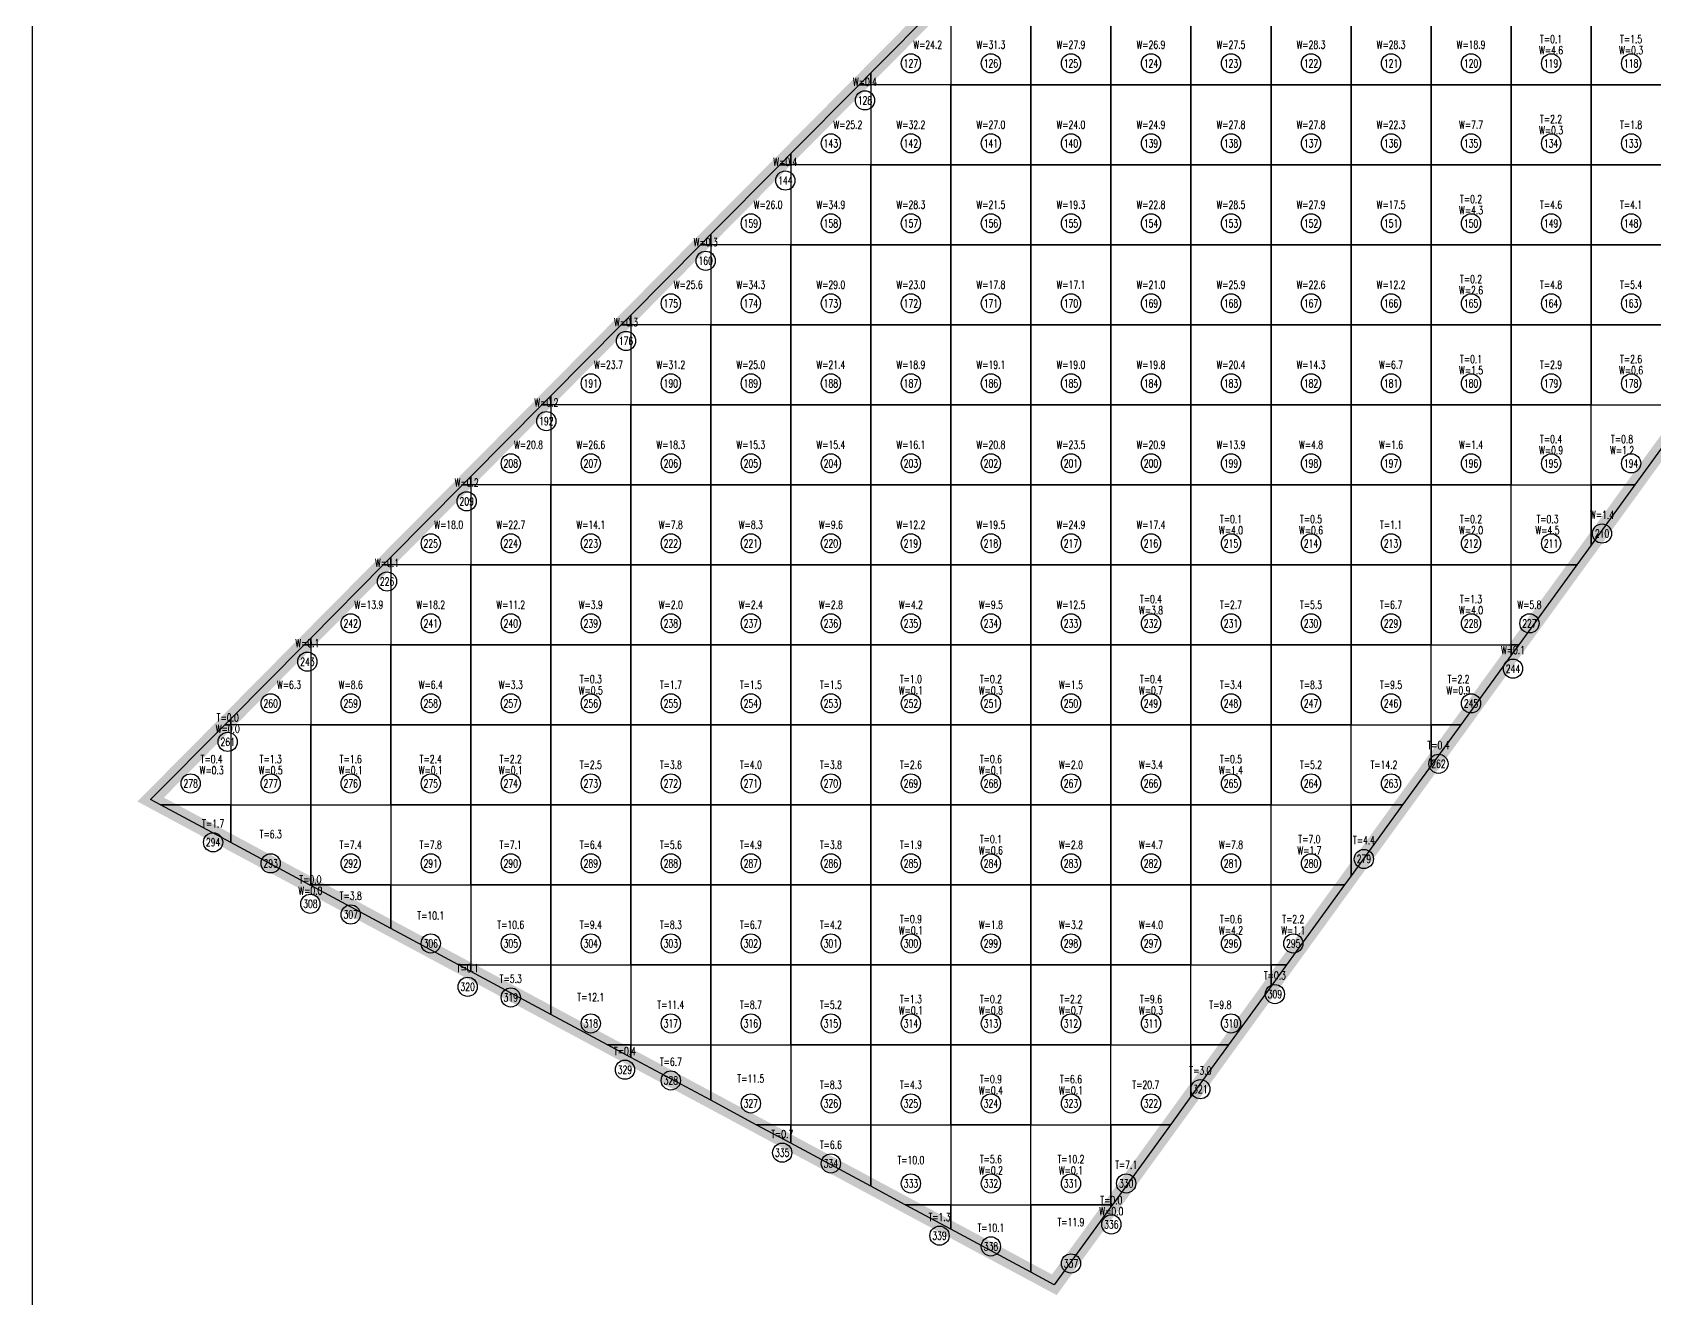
# Model space of a CAD drawing. Extents: x 4283 to 40403, y 1134 to 1764.
# Drawn here: x 27182 to 27266.4, y 1572.5 to 1638.5 of the extents above; entities that cross this region are included whole.
import ezdxf
from ezdxf.enums import TextEntityAlignment as Align

# ---------------------------------------------------------------- set-up
doc = ezdxf.new("R2010")
doc.units = 0
for name, color, linetype in [('tdz_1-2方格网', 2, 'Continuous'), ('tdz_1-2方格网计算', 7, 'Continuous'), ('tdz_土方计算图', 7, 'Continuous'), ('tdz_格田', 6, 'Continuous')]:
    doc.layers.add(name, color=color, linetype=linetype)
doc.styles.add('GLandNum', font='txt_____.ttf', dxfattribs={"width": 0.7, "height": 0.5})

msp = doc.modelspace()

# ---------------------------------------------------------------- linework, layer by layer
at = {"layer": 'tdz_1-2方格网', "linetype": 'Continuous'}
for points in [[(27229.158, 1639.922, 2853.491), (27229.812, 1639.922, 2853.467), (27229.812, 1635.755, 2853.404), (27225.645, 1635.755, 2853.876), (27225.645, 1636.377, 2853.843)], [(27229.812, 1639.922, 2853.467), (27229.812, 1635.755, 2853.404), (27233.979, 1635.755, 2853.015), (27233.979, 1639.922, 2853.041)], [(27233.979, 1639.922, 2853.041), (27233.979, 1635.755, 2853.015), (27238.145, 1635.755, 2852.636), (27238.145, 1639.922, 2852.644)], [(27238.145, 1639.922, 2852.644), (27238.145, 1635.755, 2852.636), (27242.312, 1635.755, 2852.435), (27242.312, 1639.922, 2852.358)], [(27242.312, 1639.922, 2852.358), (27242.312, 1635.755, 2852.435), (27246.479, 1635.755, 2852.082), (27246.479, 1639.922, 2852.142)], [(27246.479, 1639.922, 2852.142), (27246.479, 1635.755, 2852.082), (27250.645, 1635.755, 2851.836), (27250.645, 1639.922, 2851.922)], [(27250.645, 1639.922, 2851.922), (27250.645, 1635.755, 2851.836), (27254.812, 1635.755, 2851.408), (27254.812, 1639.922, 2851.675)], [(27254.812, 1639.922, 2851.675), (27254.812, 1635.755, 2851.408), (27258.979, 1635.755, 2850.544), (27258.979, 1639.922, 2850.83)], [(27258.979, 1639.922, 2850.83), (27258.979, 1635.755, 2850.544), (27263.145, 1635.755, 2849.963), (27263.145, 1639.922, 2850.177)], [(27263.145, 1639.922, 2850.177), (27263.145, 1635.755, 2849.963), (27267.312, 1635.755, 2849.854), (27267.312, 1639.922, 2849.647)], [(27225.645, 1636.377, 2853.843), (27225.645, 1635.755, 2853.876), (27225.029, 1635.755, 2853.905)], [(27225.029, 1635.755, 2853.905), (27225.645, 1635.755, 2853.876), (27225.645, 1631.588, 2853.89), (27221.479, 1631.588, 2854.292), (27221.479, 1632.171, 2854.262)], [(27225.645, 1635.755, 2853.876), (27225.645, 1631.588, 2853.89), (27229.812, 1631.588, 2853.343), (27229.812, 1635.755, 2853.404)], [(27229.812, 1635.755, 2853.404), (27229.812, 1631.588, 2853.343), (27233.979, 1631.588, 2852.923), (27233.979, 1635.755, 2853.015)], [(27233.979, 1635.755, 2853.015), (27233.979, 1631.588, 2852.923), (27238.145, 1631.588, 2852.576), (27238.145, 1635.755, 2852.636)], [(27238.145, 1635.755, 2852.636), (27238.145, 1631.588, 2852.576), (27242.312, 1631.588, 2852.488), (27242.312, 1635.755, 2852.435)], [(27242.312, 1635.755, 2852.435), (27242.312, 1631.588, 2852.488), (27246.479, 1631.588, 2852.376), (27246.479, 1635.755, 2852.082)], [(27246.479, 1635.755, 2852.082), (27246.479, 1631.588, 2852.376), (27250.645, 1631.588, 2851.957), (27250.645, 1635.755, 2851.836)], [(27250.645, 1635.755, 2851.836), (27250.645, 1631.588, 2851.957), (27254.812, 1631.588, 2851.175), (27254.812, 1635.755, 2851.408)], [(27254.812, 1635.755, 2851.408), (27254.812, 1631.588, 2851.175), (27258.979, 1631.588, 2850.363), (27258.979, 1635.755, 2850.544)], [(27258.979, 1635.755, 2850.544), (27258.979, 1631.588, 2850.363), (27263.145, 1631.588, 2849.99), (27263.145, 1635.755, 2849.963)], [(27263.145, 1635.755, 2849.963), (27263.145, 1631.588, 2849.99), (27267.312, 1631.588, 2849.888), (27267.312, 1635.755, 2849.854)], [(27221.479, 1632.171, 2854.262), (27221.479, 1631.588, 2854.292), (27220.901, 1631.588, 2854.319)], [(27220.901, 1631.588, 2854.319), (27221.479, 1631.588, 2854.292), (27221.479, 1627.422, 2854.333), (27217.312, 1627.422, 2854.708), (27217.312, 1627.966, 2854.679)], [(27221.479, 1631.588, 2854.292), (27221.479, 1627.422, 2854.333), (27225.645, 1627.422, 2853.819), (27225.645, 1631.588, 2853.89)], [(27225.645, 1631.588, 2853.89), (27225.645, 1627.422, 2853.819), (27229.812, 1627.422, 2853.267), (27229.812, 1631.588, 2853.343)], [(27229.812, 1631.588, 2853.343), (27229.812, 1627.422, 2853.267), (27233.979, 1627.422, 2852.751), (27233.979, 1631.588, 2852.923)], [(27233.979, 1631.588, 2852.923), (27233.979, 1627.422, 2852.751), (27238.145, 1627.422, 2852.602), (27238.145, 1631.588, 2852.576)], [(27238.145, 1631.588, 2852.576), (27238.145, 1627.422, 2852.602), (27242.312, 1627.422, 2852.519), (27242.312, 1631.588, 2852.488)], [(27242.312, 1631.588, 2852.488), (27242.312, 1627.422, 2852.519), (27246.479, 1627.422, 2852.414), (27246.479, 1631.588, 2852.376)], [(27246.479, 1631.588, 2852.376), (27246.479, 1627.422, 2852.414), (27250.645, 1627.422, 2851.841), (27250.645, 1631.588, 2851.957)], [(27250.645, 1631.588, 2851.957), (27250.645, 1627.422, 2851.841), (27254.812, 1627.422, 2851.094), (27254.812, 1631.588, 2851.175)], [(27254.812, 1631.588, 2851.175), (27254.812, 1627.422, 2851.094), (27258.979, 1627.422, 2850.501), (27258.979, 1631.588, 2850.363)], [(27258.979, 1631.588, 2850.363), (27258.979, 1627.422, 2850.501), (27263.145, 1627.422, 2849.996), (27263.145, 1631.588, 2849.99)], [(27263.145, 1631.588, 2849.99), (27263.145, 1627.422, 2849.996), (27267.312, 1627.422, 2849.905), (27267.312, 1631.588, 2849.888)], [(27217.312, 1627.966, 2854.679), (27217.312, 1627.422, 2854.708), (27216.773, 1627.422, 2854.733)], [(27216.773, 1627.422, 2854.733), (27217.312, 1627.422, 2854.708), (27217.312, 1623.255, 2854.619), (27213.145, 1623.255, 2855.073), (27213.145, 1623.76, 2855.059)], [(27217.312, 1627.422, 2854.708), (27217.312, 1623.255, 2854.619), (27221.479, 1623.255, 2854.064), (27221.479, 1627.422, 2854.333)], [(27221.479, 1627.422, 2854.333), (27221.479, 1623.255, 2854.064), (27225.645, 1623.255, 2853.67), (27225.645, 1627.422, 2853.819)], [(27225.645, 1627.422, 2853.819), (27225.645, 1623.255, 2853.67), (27229.812, 1623.255, 2853.183), (27229.812, 1627.422, 2853.267)], [(27229.812, 1627.422, 2853.267), (27229.812, 1623.255, 2853.183), (27233.979, 1623.255, 2852.921), (27233.979, 1627.422, 2852.751)], [(27233.979, 1627.422, 2852.751), (27233.979, 1623.255, 2852.921), (27238.145, 1623.255, 2852.608), (27238.145, 1627.422, 2852.602)], [(27238.145, 1627.422, 2852.602), (27238.145, 1623.255, 2852.608), (27242.312, 1623.255, 2852.544), (27242.312, 1627.422, 2852.519)], [(27242.312, 1627.422, 2852.519), (27242.312, 1623.255, 2852.544), (27246.479, 1623.255, 2852.305), (27246.479, 1627.422, 2852.414)], [(27246.479, 1627.422, 2852.414), (27246.479, 1623.255, 2852.305), (27250.645, 1623.255, 2851.647), (27250.645, 1627.422, 2851.841)], [(27250.645, 1627.422, 2851.841), (27250.645, 1623.255, 2851.647), (27254.812, 1623.255, 2851.106), (27254.812, 1627.422, 2851.094)], [(27254.812, 1627.422, 2851.094), (27254.812, 1623.255, 2851.106), (27258.979, 1623.255, 2850.547), (27258.979, 1627.422, 2850.501)], [(27258.979, 1627.422, 2850.501), (27258.979, 1623.255, 2850.547), (27263.145, 1623.255, 2850.103), (27263.145, 1627.422, 2849.996)], [(27263.145, 1627.422, 2849.996), (27263.145, 1623.255, 2850.103), (27267.312, 1623.255, 2849.93), (27267.312, 1627.422, 2849.905)], [(27213.145, 1623.76, 2855.059), (27213.145, 1623.255, 2855.073), (27212.645, 1623.255, 2855.087)], [(27212.645, 1623.255, 2855.087), (27213.145, 1623.255, 2855.073), (27213.145, 1619.088, 2854.865), (27208.979, 1619.088, 2855.305), (27208.979, 1619.555, 2855.292)], [(27213.145, 1623.255, 2855.073), (27213.145, 1619.088, 2854.865), (27217.312, 1619.088, 2854.218), (27217.312, 1623.255, 2854.619)], [(27217.312, 1623.255, 2854.619), (27217.312, 1619.088, 2854.218), (27221.479, 1619.088, 2853.92), (27221.479, 1623.255, 2854.064)], [(27221.479, 1623.255, 2854.064), (27221.479, 1619.088, 2853.92), (27225.645, 1619.088, 2853.541), (27225.645, 1623.255, 2853.67)], [(27225.645, 1623.255, 2853.67), (27225.645, 1619.088, 2853.541), (27229.812, 1619.088, 2853.333), (27229.812, 1623.255, 2853.183)], [(27229.812, 1623.255, 2853.183), (27229.812, 1619.088, 2853.333), (27233.979, 1619.088, 2853.179), (27233.979, 1623.255, 2852.921)], [(27233.979, 1623.255, 2852.921), (27233.979, 1619.088, 2853.179), (27238.145, 1619.088, 2852.764), (27238.145, 1623.255, 2852.608)], [(27238.145, 1623.255, 2852.608), (27238.145, 1619.088, 2852.764), (27242.312, 1619.088, 2852.523), (27242.312, 1623.255, 2852.544)], [(27242.312, 1623.255, 2852.544), (27242.312, 1619.088, 2852.523), (27246.479, 1619.088, 2852.012), (27246.479, 1623.255, 2852.305)], [(27246.479, 1623.255, 2852.305), (27246.479, 1619.088, 2852.012), (27250.645, 1619.088, 2851.466), (27250.645, 1623.255, 2851.647)], [(27250.645, 1623.255, 2851.647), (27250.645, 1619.088, 2851.466), (27254.812, 1619.088, 2851.066), (27254.812, 1623.255, 2851.106)], [(27254.812, 1623.255, 2851.106), (27254.812, 1619.088, 2851.066), (27258.979, 1619.088, 2850.744), (27258.979, 1623.255, 2850.547)], [(27258.979, 1623.255, 2850.547), (27258.979, 1619.088, 2850.744), (27263.145, 1619.088, 2850.263), (27263.145, 1623.255, 2850.103)], [(27263.145, 1623.255, 2850.103), (27263.145, 1619.088, 2850.263), (27267.312, 1619.088, 2850.427), (27267.312, 1623.255, 2849.93)], [(27208.979, 1619.555, 2855.292), (27208.979, 1619.088, 2855.305), (27208.517, 1619.088, 2855.318)], [(27208.517, 1619.088, 2855.318), (27208.979, 1619.088, 2855.305), (27208.979, 1614.922, 2855.082), (27204.812, 1614.922, 2855.537), (27204.812, 1615.349, 2855.525)], [(27208.979, 1619.088, 2855.305), (27208.979, 1614.922, 2855.082), (27213.145, 1614.922, 2854.386), (27213.145, 1619.088, 2854.865)], [(27213.145, 1619.088, 2854.865), (27213.145, 1614.922, 2854.386), (27217.312, 1614.922, 2853.925), (27217.312, 1619.088, 2854.218)], [(27217.312, 1619.088, 2854.218), (27217.312, 1614.922, 2853.925), (27221.479, 1614.922, 2853.797), (27221.479, 1619.088, 2853.92)], [(27221.479, 1619.088, 2853.92), (27221.479, 1614.922, 2853.797), (27225.645, 1614.922, 2853.476), (27225.645, 1619.088, 2853.541)], [(27225.645, 1619.088, 2853.541), (27225.645, 1614.922, 2853.476), (27229.812, 1614.922, 2853.333), (27229.812, 1619.088, 2853.333)], [(27229.812, 1619.088, 2853.333), (27229.812, 1614.922, 2853.333), (27233.979, 1614.922, 2853.333), (27233.979, 1619.088, 2853.179)], [(27233.979, 1619.088, 2853.179), (27233.979, 1614.922, 2853.333), (27238.145, 1614.922, 2853.128), (27238.145, 1619.088, 2852.764)], [(27238.145, 1619.088, 2852.764), (27238.145, 1614.922, 2853.128), (27242.312, 1614.922, 2852.501), (27242.312, 1619.088, 2852.523)], [(27242.312, 1619.088, 2852.523), (27242.312, 1614.922, 2852.501), (27246.479, 1614.922, 2851.814), (27246.479, 1619.088, 2852.012)], [(27246.479, 1619.088, 2852.012), (27246.479, 1614.922, 2851.814), (27250.645, 1614.922, 2851.363), (27250.645, 1619.088, 2851.466)], [(27250.645, 1619.088, 2851.466), (27250.645, 1614.922, 2851.363), (27254.812, 1614.922, 2851.096), (27254.812, 1619.088, 2851.066)], [(27254.812, 1619.088, 2851.066), (27254.812, 1614.922, 2851.096), (27258.979, 1614.922, 2850.872), (27258.979, 1619.088, 2850.744)], [(27258.979, 1619.088, 2850.744), (27258.979, 1614.922, 2850.872), (27263.145, 1614.922, 2850.617), (27263.145, 1619.088, 2850.263)], [(27265.424, 1614.922, 2850.586), (27263.145, 1614.922, 2850.617), (27263.145, 1619.088, 2850.263), (27267.312, 1619.088, 2850.427), (27267.312, 1617.524, 2850.315)], [(27204.388, 1614.922, 2855.549), (27204.812, 1614.922, 2855.537), (27204.812, 1610.755, 2855.281), (27200.645, 1610.755, 2855.768), (27200.645, 1611.144, 2855.758)], [(27204.812, 1615.349, 2855.525), (27204.812, 1614.922, 2855.537), (27204.388, 1614.922, 2855.549)], [(27204.812, 1614.922, 2855.537), (27204.812, 1610.755, 2855.281), (27208.979, 1610.755, 2854.684), (27208.979, 1614.922, 2855.082)], [(27208.979, 1614.922, 2855.082), (27208.979, 1610.755, 2854.684), (27213.145, 1610.755, 2854.15), (27213.145, 1614.922, 2854.386)], [(27213.145, 1614.922, 2854.386), (27213.145, 1610.755, 2854.15), (27217.312, 1610.755, 2853.862), (27217.312, 1614.922, 2853.925)], [(27217.312, 1614.922, 2853.925), (27217.312, 1610.755, 2853.862), (27221.479, 1610.755, 2853.662), (27221.479, 1614.922, 2853.797)], [(27221.479, 1614.922, 2853.797), (27221.479, 1610.755, 2853.662), (27225.645, 1610.755, 2853.357), (27225.645, 1614.922, 2853.476)], [(27225.645, 1614.922, 2853.476), (27225.645, 1610.755, 2853.357), (27229.812, 1610.755, 2853.333), (27229.812, 1614.922, 2853.333)], [(27229.812, 1614.922, 2853.333), (27229.812, 1610.755, 2853.333), (27233.979, 1610.755, 2853.333), (27233.979, 1614.922, 2853.333)], [(27233.979, 1614.922, 2853.333), (27233.979, 1610.755, 2853.333), (27238.145, 1610.755, 2853.122), (27238.145, 1614.922, 2853.128)], [(27238.145, 1614.922, 2853.128), (27238.145, 1610.755, 2853.122), (27242.312, 1610.755, 2852.023), (27242.312, 1614.922, 2852.501)], [(27242.312, 1614.922, 2852.501), (27242.312, 1610.755, 2852.023), (27246.479, 1610.755, 2851.679), (27246.479, 1614.922, 2851.814)], [(27246.479, 1614.922, 2851.814), (27246.479, 1610.755, 2851.679), (27250.645, 1610.755, 2851.37), (27250.645, 1614.922, 2851.363)], [(27250.645, 1614.922, 2851.363), (27250.645, 1610.755, 2851.37), (27254.812, 1610.755, 2851.043), (27254.812, 1614.922, 2851.096)], [(27254.812, 1614.922, 2851.096), (27254.812, 1610.755, 2851.043), (27258.979, 1610.755, 2851.166), (27258.979, 1614.922, 2850.872)], [(27262.401, 1610.755, 2851.018), (27258.979, 1610.755, 2851.166), (27258.979, 1614.922, 2850.872), (27263.145, 1614.922, 2850.617), (27263.145, 1611.781, 2850.912)], [(27263.145, 1614.922, 2850.617), (27265.424, 1614.922, 2850.586), (27263.145, 1611.781, 2850.912)], [(27200.26, 1610.755, 2855.78), (27200.645, 1610.755, 2855.768), (27200.645, 1606.588, 2855.468), (27196.479, 1606.588, 2855.787), (27196.479, 1606.938, 2855.789)], [(27200.645, 1611.144, 2855.758), (27200.645, 1610.755, 2855.768), (27200.26, 1610.755, 2855.78)], [(27200.645, 1610.755, 2855.768), (27200.645, 1606.588, 2855.468), (27204.812, 1606.588, 2854.924), (27204.812, 1610.755, 2855.281)], [(27204.812, 1610.755, 2855.281), (27204.812, 1606.588, 2854.924), (27208.979, 1606.588, 2854.486), (27208.979, 1610.755, 2854.684)], [(27208.979, 1610.755, 2854.684), (27208.979, 1606.588, 2854.486), (27213.145, 1606.588, 2854.074), (27213.145, 1610.755, 2854.15)], [(27213.145, 1610.755, 2854.15), (27213.145, 1606.588, 2854.074), (27217.312, 1606.588, 2853.788), (27217.312, 1610.755, 2853.862)], [(27217.312, 1610.755, 2853.862), (27217.312, 1606.588, 2853.788), (27221.479, 1606.588, 2853.546), (27221.479, 1610.755, 2853.662)], [(27221.479, 1610.755, 2853.662), (27221.479, 1606.588, 2853.546), (27225.645, 1606.588, 2853.226), (27225.645, 1610.755, 2853.357)], [(27225.645, 1610.755, 2853.357), (27225.645, 1606.588, 2853.226), (27229.812, 1606.588, 2852.985), (27229.812, 1610.755, 2853.333)], [(27229.812, 1610.755, 2853.333), (27229.812, 1606.588, 2852.985), (27233.979, 1606.588, 2852.677), (27233.979, 1610.755, 2853.333)], [(27233.979, 1610.755, 2853.333), (27233.979, 1606.588, 2852.677), (27238.145, 1606.588, 2852.456), (27238.145, 1610.755, 2853.122)], [(27238.145, 1610.755, 2853.122), (27238.145, 1606.588, 2852.456), (27242.312, 1606.588, 2851.963), (27242.312, 1610.755, 2852.023)], [(27242.312, 1610.755, 2852.023), (27242.312, 1606.588, 2851.963), (27246.479, 1606.588, 2851.538), (27246.479, 1610.755, 2851.679)], [(27246.479, 1610.755, 2851.679), (27246.479, 1606.588, 2851.538), (27250.645, 1606.588, 2851.197), (27250.645, 1610.755, 2851.37)], [(27250.645, 1610.755, 2851.37), (27250.645, 1606.588, 2851.197), (27254.812, 1606.588, 2850.87), (27254.812, 1610.755, 2851.043)], [(27254.812, 1610.755, 2851.043), (27254.812, 1606.588, 2850.87), (27258.979, 1606.588, 2851.496), (27258.979, 1610.755, 2851.166)], [(27258.979, 1610.755, 2851.166), (27262.401, 1610.755, 2851.018), (27259.379, 1606.588, 2851.48), (27258.979, 1606.588, 2851.496)], [(27196.132, 1606.588, 2855.784), (27196.479, 1606.588, 2855.787), (27196.479, 1602.422, 2855.34), (27192.312, 1602.422, 2855.722), (27192.312, 1602.733, 2855.725)], [(27196.479, 1606.938, 2855.789), (27196.479, 1606.588, 2855.787), (27196.132, 1606.588, 2855.784)], [(27196.479, 1606.588, 2855.787), (27196.479, 1602.422, 2855.34), (27200.645, 1602.422, 2855.034), (27200.645, 1606.588, 2855.468)], [(27200.645, 1606.588, 2855.468), (27200.645, 1602.422, 2855.034), (27204.812, 1602.422, 2854.776), (27204.812, 1606.588, 2854.924)], [(27204.812, 1606.588, 2854.924), (27204.812, 1602.422, 2854.776), (27208.979, 1602.422, 2854.47), (27208.979, 1606.588, 2854.486)], [(27208.979, 1606.588, 2854.486), (27208.979, 1602.422, 2854.47), (27213.145, 1602.422, 2854.081), (27213.145, 1606.588, 2854.074)], [(27213.145, 1606.588, 2854.074), (27213.145, 1602.422, 2854.081), (27217.312, 1602.422, 2853.768), (27217.312, 1606.588, 2853.788)], [(27217.312, 1606.588, 2853.788), (27217.312, 1602.422, 2853.768), (27221.479, 1602.422, 2853.456), (27221.479, 1606.588, 2853.546)], [(27221.479, 1606.588, 2853.546), (27221.479, 1602.422, 2853.456), (27225.645, 1602.422, 2853.193), (27225.645, 1606.588, 2853.226)], [(27225.645, 1606.588, 2853.226), (27225.645, 1602.422, 2853.193), (27229.812, 1602.422, 2852.965), (27229.812, 1606.588, 2852.985)], [(27229.812, 1606.588, 2852.985), (27229.812, 1602.422, 2852.965), (27233.979, 1602.422, 2852.761), (27233.979, 1606.588, 2852.677)], [(27233.979, 1606.588, 2852.677), (27233.979, 1602.422, 2852.761), (27238.145, 1602.422, 2852.557), (27238.145, 1606.588, 2852.456)], [(27238.145, 1606.588, 2852.456), (27238.145, 1602.422, 2852.557), (27242.312, 1602.422, 2852.181), (27242.312, 1606.588, 2851.963)], [(27242.312, 1606.588, 2851.963), (27242.312, 1602.422, 2852.181), (27246.479, 1602.422, 2851.732), (27246.479, 1606.588, 2851.538)], [(27246.479, 1606.588, 2851.538), (27246.479, 1602.422, 2851.732), (27250.645, 1602.422, 2851.267), (27250.645, 1606.588, 2851.197)], [(27250.645, 1606.588, 2851.197), (27250.645, 1602.422, 2851.267), (27254.812, 1602.422, 2851.108), (27254.812, 1606.588, 2850.87)], [(27256.356, 1602.422, 2851.302), (27254.812, 1602.422, 2851.108), (27254.812, 1606.588, 2850.87), (27258.979, 1606.588, 2851.496), (27258.979, 1606.037, 2851.527)], [(27258.979, 1606.588, 2851.496), (27259.379, 1606.588, 2851.48), (27258.979, 1606.037, 2851.527)], [(27192.004, 1602.422, 2855.72), (27192.312, 1602.422, 2855.722), (27192.312, 1598.255, 2855.472), (27188.652, 1598.255, 2855.627), (27188.145, 1598.527, 2855.661)], [(27192.312, 1602.733, 2855.725), (27192.312, 1602.422, 2855.722), (27192.004, 1602.422, 2855.72)], [(27192.312, 1602.422, 2855.722), (27192.312, 1598.255, 2855.472), (27196.479, 1598.255, 2855.307), (27196.479, 1602.422, 2855.34)], [(27196.479, 1602.422, 2855.34), (27196.479, 1598.255, 2855.307), (27200.645, 1598.255, 2854.916), (27200.645, 1602.422, 2855.034)], [(27200.645, 1602.422, 2855.034), (27200.645, 1598.255, 2854.916), (27204.812, 1598.255, 2854.641), (27204.812, 1602.422, 2854.776)], [(27204.812, 1602.422, 2854.776), (27204.812, 1598.255, 2854.641), (27208.979, 1598.255, 2854.366), (27208.979, 1602.422, 2854.47)], [(27208.979, 1602.422, 2854.47), (27208.979, 1598.255, 2854.366), (27213.145, 1598.255, 2854.092), (27213.145, 1602.422, 2854.081)], [(27213.145, 1602.422, 2854.081), (27213.145, 1598.255, 2854.092), (27217.312, 1598.255, 2853.823), (27217.312, 1602.422, 2853.768)], [(27217.312, 1602.422, 2853.768), (27217.312, 1598.255, 2853.823), (27221.479, 1598.255, 2853.553), (27221.479, 1602.422, 2853.456)], [(27221.479, 1602.422, 2853.456), (27221.479, 1598.255, 2853.553), (27225.645, 1598.255, 2853.287), (27225.645, 1602.422, 2853.193)], [(27225.645, 1602.422, 2853.193), (27225.645, 1598.255, 2853.287), (27229.812, 1598.255, 2853.07), (27229.812, 1602.422, 2852.965)], [(27229.812, 1602.422, 2852.965), (27229.812, 1598.255, 2853.07), (27233.979, 1598.255, 2852.872), (27233.979, 1602.422, 2852.761)], [(27233.979, 1602.422, 2852.761), (27233.979, 1598.255, 2852.872), (27238.145, 1598.255, 2852.664), (27238.145, 1602.422, 2852.557)], [(27238.145, 1602.422, 2852.557), (27238.145, 1598.255, 2852.664), (27242.312, 1598.255, 2852.5), (27242.312, 1602.422, 2852.181)], [(27242.312, 1602.422, 2852.181), (27242.312, 1598.255, 2852.5), (27246.479, 1598.255, 2852.082), (27246.479, 1602.422, 2851.732)], [(27246.479, 1602.422, 2851.732), (27246.479, 1598.255, 2852.082), (27250.645, 1598.255, 2851.292), (27250.645, 1602.422, 2851.267)], [(27253.333, 1598.255, 2850.844), (27250.645, 1598.255, 2851.292), (27250.645, 1602.422, 2851.267), (27254.812, 1602.422, 2851.108), (27254.812, 1600.294, 2851.068)], [(27254.812, 1602.422, 2851.108), (27256.356, 1602.422, 2851.302), (27254.812, 1600.294, 2851.068)], [(27188.652, 1598.255, 2855.627), (27192.312, 1598.255, 2855.472), (27192.312, 1596.289, 2855.383)], [(27192.312, 1596.289, 2855.383), (27192.312, 1598.255, 2855.472), (27196.479, 1598.255, 2855.307), (27196.479, 1594.088, 2855.105), (27196.41, 1594.088, 2855.109)], [(27196.479, 1594.088, 2855.105), (27196.479, 1598.255, 2855.307), (27200.645, 1598.255, 2854.916), (27200.645, 1594.088, 2854.832)], [(27200.645, 1598.255, 2854.916), (27200.645, 1594.088, 2854.832), (27204.812, 1594.088, 2854.583), (27204.812, 1598.255, 2854.641)], [(27204.812, 1598.255, 2854.641), (27204.812, 1594.088, 2854.583), (27208.979, 1594.088, 2854.338), (27208.979, 1598.255, 2854.366)], [(27208.979, 1598.255, 2854.366), (27208.979, 1594.088, 2854.338), (27213.145, 1594.088, 2854.092), (27213.145, 1598.255, 2854.092)], [(27213.145, 1598.255, 2854.092), (27213.145, 1594.088, 2854.092), (27217.312, 1594.088, 2853.844), (27217.312, 1598.255, 2853.823)], [(27217.312, 1598.255, 2853.823), (27217.312, 1594.088, 2853.844), (27221.479, 1594.088, 2853.597), (27221.479, 1598.255, 2853.553)], [(27221.479, 1598.255, 2853.553), (27221.479, 1594.088, 2853.597), (27225.645, 1594.088, 2853.378), (27225.645, 1598.255, 2853.287)], [(27225.645, 1598.255, 2853.287), (27225.645, 1594.088, 2853.378), (27229.812, 1594.088, 2853.197), (27229.812, 1598.255, 2853.07)], [(27229.812, 1598.255, 2853.07), (27229.812, 1594.088, 2853.197), (27233.979, 1594.088, 2853.005), (27233.979, 1598.255, 2852.872)], [(27233.979, 1598.255, 2852.872), (27233.979, 1594.088, 2853.005), (27238.145, 1594.088, 2852.747), (27238.145, 1598.255, 2852.664)], [(27238.145, 1598.255, 2852.664), (27238.145, 1594.088, 2852.747), (27242.312, 1594.088, 2852.5), (27242.312, 1598.255, 2852.5)], [(27242.312, 1598.255, 2852.5), (27242.312, 1594.088, 2852.5), (27246.479, 1594.088, 2852.6), (27246.479, 1598.255, 2852.082)], [(27250.31, 1594.088, 2851.345), (27246.479, 1594.088, 2852.6), (27246.479, 1598.255, 2852.082), (27250.645, 1598.255, 2851.292), (27250.645, 1594.551, 2851.287)], [(27250.645, 1598.255, 2851.292), (27253.333, 1598.255, 2850.844), (27250.645, 1594.551, 2851.287)], [(27196.41, 1594.088, 2855.109), (27196.479, 1594.088, 2855.105), (27196.479, 1594.051, 2855.104)], [(27196.479, 1594.051, 2855.104), (27196.479, 1594.088, 2855.105), (27200.645, 1594.088, 2854.832), (27200.645, 1591.813, 2854.827)], [(27200.645, 1591.813, 2854.827), (27200.645, 1594.088, 2854.832), (27204.812, 1594.088, 2854.583), (27204.812, 1589.922, 2854.557), (27204.167, 1589.922, 2854.591)], [(27204.812, 1594.088, 2854.583), (27204.812, 1589.922, 2854.557), (27208.979, 1589.922, 2854.31), (27208.979, 1594.088, 2854.338)], [(27208.979, 1594.088, 2854.338), (27208.979, 1589.922, 2854.31), (27213.145, 1589.922, 2854.079), (27213.145, 1594.088, 2854.092)], [(27213.145, 1594.088, 2854.092), (27213.145, 1589.922, 2854.079), (27217.312, 1589.922, 2853.813), (27217.312, 1594.088, 2853.844)], [(27217.312, 1594.088, 2853.844), (27217.312, 1589.922, 2853.813), (27221.479, 1589.922, 2853.64), (27221.479, 1594.088, 2853.597)], [(27221.479, 1594.088, 2853.597), (27221.479, 1589.922, 2853.64), (27225.645, 1589.922, 2853.485), (27225.645, 1594.088, 2853.378)], [(27225.645, 1594.088, 2853.378), (27225.645, 1589.922, 2853.485), (27229.812, 1589.922, 2853.329), (27229.812, 1594.088, 2853.197)], [(27229.812, 1594.088, 2853.197), (27229.812, 1589.922, 2853.329), (27233.979, 1589.922, 2853.097), (27233.979, 1594.088, 2853.005)], [(27233.979, 1594.088, 2853.005), (27233.979, 1589.922, 2853.097), (27238.145, 1589.922, 2852.83), (27238.145, 1594.088, 2852.747)], [(27238.145, 1594.088, 2852.747), (27238.145, 1589.922, 2852.83), (27242.312, 1589.922, 2852.563), (27242.312, 1594.088, 2852.5)], [(27242.312, 1594.088, 2852.5), (27242.312, 1589.922, 2852.563), (27246.479, 1589.922, 2851.757), (27246.479, 1594.088, 2852.6)], [(27246.479, 1594.088, 2852.6), (27250.31, 1594.088, 2851.345), (27247.287, 1589.922, 2851.741), (27246.479, 1589.922, 2851.757)], [(27204.167, 1589.922, 2854.591), (27204.812, 1589.922, 2854.557), (27204.812, 1589.575, 2854.548)], [(27204.812, 1589.575, 2854.548), (27204.812, 1589.922, 2854.557), (27208.979, 1589.922, 2854.31), (27208.979, 1587.337, 2854.27)], [(27208.979, 1587.337, 2854.27), (27208.979, 1589.922, 2854.31), (27213.145, 1589.922, 2854.079), (27213.145, 1585.755, 2854.005), (27211.924, 1585.755, 2854.073)], [(27213.145, 1589.922, 2854.079), (27213.145, 1585.755, 2854.005), (27217.312, 1585.755, 2853.843), (27217.312, 1589.922, 2853.813)], [(27217.312, 1589.922, 2853.813), (27217.312, 1585.755, 2853.843), (27221.479, 1585.755, 2853.672), (27221.479, 1589.922, 2853.64)], [(27221.479, 1589.922, 2853.64), (27221.479, 1585.755, 2853.672), (27225.645, 1585.755, 2853.5), (27225.645, 1589.922, 2853.485)], [(27225.645, 1589.922, 2853.485), (27225.645, 1585.755, 2853.5), (27229.812, 1585.755, 2853.333), (27229.812, 1589.922, 2853.329)], [(27229.812, 1589.922, 2853.329), (27229.812, 1585.755, 2853.333), (27233.979, 1585.755, 2853.03), (27233.979, 1589.922, 2853.097)], [(27233.979, 1589.922, 2853.097), (27233.979, 1585.755, 2853.03), (27238.145, 1585.755, 2852.313), (27238.145, 1589.922, 2852.83)], [(27238.145, 1589.922, 2852.83), (27238.145, 1585.755, 2852.313), (27242.312, 1585.755, 2851.469), (27242.312, 1589.922, 2852.563)], [(27244.264, 1585.755, 2851.93), (27242.312, 1585.755, 2851.469), (27242.312, 1589.922, 2852.563), (27246.479, 1589.922, 2851.757), (27246.479, 1588.808, 2851.792)], [(27246.479, 1589.922, 2851.757), (27247.287, 1589.922, 2851.741), (27246.479, 1588.808, 2851.792)], [(27211.924, 1585.755, 2854.073), (27213.145, 1585.755, 2854.005), (27213.145, 1585.099, 2853.991)], [(27213.145, 1585.099, 2853.991), (27213.145, 1585.755, 2854.005), (27217.312, 1585.755, 2853.843), (27217.312, 1582.861, 2853.787)], [(27217.312, 1582.861, 2853.787), (27217.312, 1585.755, 2853.843), (27221.479, 1585.755, 2853.672), (27221.479, 1581.588, 2853.604), (27219.681, 1581.588, 2853.671)], [(27221.479, 1585.755, 2853.672), (27221.479, 1581.588, 2853.604), (27225.645, 1581.588, 2853.436), (27225.645, 1585.755, 2853.5)], [(27225.645, 1585.755, 2853.5), (27225.645, 1581.588, 2853.436), (27229.812, 1581.588, 2853.333), (27229.812, 1585.755, 2853.333)], [(27229.812, 1585.755, 2853.333), (27229.812, 1581.588, 2853.333), (27233.979, 1581.588, 2853.333), (27233.979, 1585.755, 2853.03)], [(27233.979, 1585.755, 2853.03), (27233.979, 1581.588, 2853.333), (27238.145, 1581.588, 2852.202), (27238.145, 1585.755, 2852.313)], [(27241.241, 1581.588, 2852.12), (27238.145, 1581.588, 2852.202), (27238.145, 1585.755, 2852.313), (27242.312, 1585.755, 2851.469), (27242.312, 1583.064, 2852.053)], [(27242.312, 1585.755, 2851.469), (27244.264, 1585.755, 2851.93), (27242.312, 1583.064, 2852.053)], [(27219.681, 1581.588, 2853.671), (27221.479, 1581.588, 2853.604), (27221.479, 1580.623, 2853.582)], [(27221.479, 1580.623, 2853.582), (27221.479, 1581.588, 2853.604), (27225.645, 1581.588, 2853.436), (27225.645, 1578.385, 2853.378)], [(27225.645, 1578.385, 2853.378), (27225.645, 1581.588, 2853.436), (27229.812, 1581.588, 2853.333), (27229.812, 1577.422, 2853.054), (27227.438, 1577.422, 2853.244)], [(27229.812, 1581.588, 2853.333), (27229.812, 1577.422, 2853.054), (27233.979, 1577.422, 2852.812), (27233.979, 1581.588, 2853.333)], [(27233.979, 1577.422, 2852.812), (27233.979, 1581.588, 2853.333), (27238.145, 1581.588, 2852.202), (27238.145, 1577.422, 2852.312)], [(27238.145, 1581.588, 2852.202), (27241.241, 1581.588, 2852.12), (27238.218, 1577.422, 2852.31), (27238.145, 1577.422, 2852.312)], [(27227.438, 1577.422, 2853.244), (27229.812, 1577.422, 2853.054), (27229.812, 1576.147, 2853.016)], [(27229.812, 1576.147, 2853.016), (27229.812, 1577.422, 2853.054), (27233.979, 1577.422, 2852.812), (27233.979, 1573.909, 2852.617)], [(27233.979, 1573.909, 2852.617), (27233.979, 1577.422, 2852.812), (27238.145, 1577.422, 2852.312), (27238.145, 1577.321, 2852.315), (27235.196, 1573.255, 2852.5)], [(27238.145, 1577.422, 2852.312), (27238.218, 1577.422, 2852.31), (27238.145, 1577.321, 2852.315)]]:
    msp.add_polyline3d(points, close=True, dxfattribs=at)
at = {"layer": 'tdz_1-2方格网计算', "color": 7}
for centre in [(27227.729, 1636.866), (27231.895, 1636.866), (27236.062, 1636.866), (27240.229, 1636.866), (27244.395, 1636.866), (27248.562, 1636.866), (27252.729, 1636.866), (27256.895, 1636.866), (27261.062, 1636.866), (27265.229, 1636.866), (27225.337, 1634.938), (27223.562, 1632.7), (27227.729, 1632.7), (27231.895, 1632.7), (27236.062, 1632.7), (27240.229, 1632.7), (27244.395, 1632.7), (27248.562, 1632.7), (27252.729, 1632.7), (27256.895, 1632.7), (27261.062, 1632.7), (27265.229, 1632.7), (27221.19, 1630.762), (27219.395, 1628.533), (27223.562, 1628.533), (27227.729, 1628.533), (27231.895, 1628.533), (27236.062, 1628.533), (27240.229, 1628.533), (27244.395, 1628.533), (27248.562, 1628.533), (27252.729, 1628.533), (27256.895, 1628.533), (27261.062, 1628.533), (27265.229, 1628.533), (27217.042, 1626.586), (27215.229, 1624.366), (27219.395, 1624.366), (27223.562, 1624.366), (27227.729, 1624.366), (27231.895, 1624.366), (27236.062, 1624.366), (27240.229, 1624.366), (27244.395, 1624.366), (27248.562, 1624.366), (27252.729, 1624.366), (27256.895, 1624.366), (27261.062, 1624.366), (27265.229, 1624.366), (27212.895, 1622.409), (27211.062, 1620.2), (27215.229, 1620.2), (27219.395, 1620.2), (27223.562, 1620.2), (27227.729, 1620.2), (27231.895, 1620.2), (27236.062, 1620.2), (27240.229, 1620.2), (27244.395, 1620.2), (27248.562, 1620.2), (27252.729, 1620.2), (27256.895, 1620.2), (27261.062, 1620.2), (27265.229, 1620.2), (27208.748, 1618.233), (27206.895, 1616.033), (27211.062, 1616.033), (27215.229, 1616.033), (27219.395, 1616.033), (27223.562, 1616.033), (27227.729, 1616.033), (27231.895, 1616.033), (27236.062, 1616.033), (27240.229, 1616.033), (27244.395, 1616.033), (27248.562, 1616.033), (27252.729, 1616.033), (27256.895, 1616.033), (27261.062, 1616.033), (27265.229, 1616.033), (27204.6, 1614.056), (27202.729, 1611.866), (27206.895, 1611.866), (27211.062, 1611.866), (27215.229, 1611.866), (27219.395, 1611.866), (27223.562, 1611.866), (27227.729, 1611.866), (27231.895, 1611.866), (27236.062, 1611.866), (27240.229, 1611.866), (27244.395, 1611.866), (27248.562, 1611.866), (27252.729, 1611.866), (27256.895, 1611.866), (27261.062, 1611.866), (27263.715, 1612.379), (27200.453, 1609.88), (27198.562, 1607.7), (27202.729, 1607.7), (27206.895, 1607.7), (27211.062, 1607.7), (27215.229, 1607.7), (27219.395, 1607.7), (27223.562, 1607.7), (27227.729, 1607.7), (27231.895, 1607.7), (27236.062, 1607.7), (27240.229, 1607.7), (27244.395, 1607.7), (27248.562, 1607.7), (27252.729, 1607.7), (27256.895, 1607.7), (27259.934, 1607.7), (27196.305, 1605.704), (27259.079, 1605.341), (27194.395, 1603.533), (27198.562, 1603.533), (27202.729, 1603.533), (27206.895, 1603.533), (27211.062, 1603.533), (27215.229, 1603.533), (27219.395, 1603.533), (27223.562, 1603.533), (27227.729, 1603.533), (27231.895, 1603.533), (27236.062, 1603.533), (27240.229, 1603.533), (27244.395, 1603.533), (27248.562, 1603.533), (27252.729, 1603.533), (27256.895, 1603.533), (27192.158, 1601.527), (27255.198, 1600.386), (27190.229, 1599.366), (27194.395, 1599.366), (27198.562, 1599.366), (27202.729, 1599.366), (27206.895, 1599.366), (27211.062, 1599.366), (27215.229, 1599.366), (27219.395, 1599.366), (27223.562, 1599.366), (27227.729, 1599.366), (27231.895, 1599.366), (27236.062, 1599.366), (27240.229, 1599.366), (27244.395, 1599.366), (27248.562, 1599.366), (27252.729, 1599.366), (27191.397, 1596.3), (27194.395, 1595.2), (27198.562, 1595.2), (27202.729, 1595.2), (27206.895, 1595.2), (27211.062, 1595.2), (27215.229, 1595.2), (27219.395, 1595.2), (27223.562, 1595.2), (27227.729, 1595.2), (27231.895, 1595.2), (27236.062, 1595.2), (27240.229, 1595.2), (27244.395, 1595.2), (27248.562, 1595.2), (27251.317, 1595.431), (27196.461, 1593.098), (27198.562, 1592.538), (27202.729, 1591.033), (27206.895, 1591.033), (27211.062, 1591.033), (27215.229, 1591.033), (27219.395, 1591.033), (27223.562, 1591.033), (27227.729, 1591.033), (27231.895, 1591.033), (27236.062, 1591.033), (27240.229, 1591.033), (27244.395, 1591.033), (27247.639, 1591.033), (27204.651, 1588.776), (27206.895, 1588.217), (27246.681, 1588.392), (27211.062, 1586.866), (27215.229, 1586.866), (27219.395, 1586.866), (27223.562, 1586.866), (27227.729, 1586.866), (27231.895, 1586.866), (27236.062, 1586.866), (27240.229, 1586.866), (27244.395, 1586.866), (27212.84, 1584.455), (27215.229, 1583.895), (27242.8, 1583.438), (27219.395, 1582.7), (27223.562, 1582.7), (27227.729, 1582.7), (27231.895, 1582.7), (27236.062, 1582.7), (27240.229, 1582.7), (27221.029, 1580.133), (27223.562, 1579.574), (27227.729, 1578.533), (27231.895, 1578.533), (27236.062, 1578.533), (27238.938, 1578.533), (27238.164, 1576.399), (27229.219, 1575.812), (27231.895, 1575.253), (27236.062, 1574.366)]:
    msp.add_circle(centre, 0.5, dxfattribs=at)
at = {"layer": 'tdz_土方计算图', "linetype": 'Continuous'}
msp.add_lwpolyline([(27181.99, 1512.357), (27181.99, 1512.357), (27181.99, 1672.357), (27181.99, 1672.357)], dxfattribs=at)
at = {"layer": 'tdz_格田', "linetype": 'Continuous', "const_width": 0.833}
msp.add_lwpolyline([(27235.196, 1573.255), (27188.145, 1598.527), (27260.404, 1671.459), (27265.362, 1670.974), (27305.835, 1670.623), (27235.196, 1573.255)], close=True, dxfattribs=at)

# ---------------------------------------------------------------- texts
at = {"layer": 'tdz_1-2方格网计算', "color": 173, "style": 'GLandNum', "width": 0.7}
for s, p in [('W=24.2', (27228.607, 1637.838)), ('W=31.3', (27231.895, 1637.838)), ('W=27.9', (27236.062, 1637.838)), ('W=26.9', (27240.229, 1637.838)), ('W=27.5', (27244.395, 1637.838)), ('W=28.3', (27248.562, 1637.838)), ('W=28.3', (27252.729, 1637.838)), ('W=18.9', (27256.895, 1637.838)), ('W=4.6', (27261.062, 1637.547)), ('W=0.3', (27265.229, 1637.547)), ('W=0.4', (27225.337, 1635.911)), ('W=25.2', (27224.45, 1633.672)), ('W=32.2', (27227.729, 1633.672)), ('W=27.0', (27231.895, 1633.672)), ('W=24.0', (27236.062, 1633.672)), ('W=24.9', (27240.229, 1633.672)), ('W=27.8', (27244.395, 1633.672)), ('W=27.8', (27248.562, 1633.672)), ('W=22.3', (27252.729, 1633.672)), ('W=7.7', (27256.895, 1633.672)), ('W=0.3', (27261.062, 1633.38)), ('W=0.4', (27221.19, 1631.734)), ('W=26.0', (27220.293, 1629.505)), ('W=34.9', (27223.562, 1629.505)), ('W=28.3', (27227.729, 1629.505)), ('W=21.5', (27231.895, 1629.505)), ('W=19.3', (27236.062, 1629.505)), ('W=22.8', (27240.229, 1629.505)), ('W=28.5', (27244.395, 1629.505)), ('W=27.9', (27248.562, 1629.505)), ('W=17.5', (27252.729, 1629.505)), ('W=4.3', (27256.895, 1629.213)), ('W=0.3', (27217.042, 1627.558)), ('W=25.6', (27216.136, 1625.338)), ('W=34.3', (27219.395, 1625.338)), ('W=29.0', (27223.562, 1625.338)), ('W=23.0', (27227.729, 1625.338)), ('W=17.8', (27231.895, 1625.338)), ('W=17.1', (27236.062, 1625.338)), ('W=21.0', (27240.229, 1625.338)), ('W=25.9', (27244.395, 1625.338)), ('W=22.6', (27248.562, 1625.338)), ('W=12.2', (27252.729, 1625.338)), ('W=2.6', (27256.895, 1625.047)), ('W=0.3', (27212.895, 1623.381)), ('W=23.7', (27211.979, 1621.172)), ('W=31.2', (27215.229, 1621.172)), ('W=25.0', (27219.395, 1621.172)), ('W=21.4', (27223.562, 1621.172)), ('W=18.9', (27227.729, 1621.172)), ('W=19.1', (27231.895, 1621.172)), ('W=19.0', (27236.062, 1621.172)), ('W=19.8', (27240.229, 1621.172)), ('W=20.4', (27244.395, 1621.172)), ('W=14.3', (27248.562, 1621.172)), ('W=6.7', (27252.729, 1621.172)), ('W=1.5', (27256.895, 1620.88)), ('W=0.6', (27265.229, 1620.88)), ('W=0.2', (27208.748, 1619.205)), ('W=20.8', (27207.821, 1617.005)), ('W=26.6', (27211.062, 1617.005)), ('W=18.3', (27215.229, 1617.005)), ('W=15.3', (27219.395, 1617.005)), ('W=15.4', (27223.562, 1617.005)), ('W=16.1', (27227.729, 1617.005)), ('W=20.8', (27231.895, 1617.005)), ('W=23.5', (27236.062, 1617.005)), ('W=20.9', (27240.229, 1617.005)), ('W=13.9', (27244.395, 1617.005)), ('W=4.8', (27248.562, 1617.005)), ('W=1.6', (27252.729, 1617.005)), ('W=1.4', (27256.895, 1617.005)), ('W=0.9', (27261.062, 1616.713)), ('W=1.2', (27264.757, 1616.713)), ('W=0.2', (27204.6, 1615.029)), ('W=1.4', (27263.715, 1613.351)), ('W=18.0', (27203.664, 1612.838)), ('W=22.7', (27206.895, 1612.838)), ('W=14.1', (27211.062, 1612.838)), ('W=7.8', (27215.229, 1612.838)), ('W=8.3', (27219.395, 1612.838)), ('W=9.6', (27223.562, 1612.838)), ('W=12.2', (27227.729, 1612.838)), ('W=19.5', (27231.895, 1612.838)), ('W=24.9', (27236.062, 1612.838)), ('W=17.4', (27240.229, 1612.838)), ('W=4.0', (27244.395, 1612.547)), ('W=0.6', (27248.562, 1612.547)), ('W=2.0', (27256.895, 1612.547)), ('W=4.5', (27260.876, 1612.547)), ('W=0.1', (27200.453, 1610.852)), ('W=13.9', (27199.507, 1608.672)), ('W=18.2', (27202.729, 1608.672)), ('W=11.2', (27206.895, 1608.672)), ('W=3.9', (27211.062, 1608.672)), ('W=2.0', (27215.229, 1608.672)), ('W=2.4', (27219.395, 1608.672)), ('W=2.8', (27223.562, 1608.672)), ('W=4.2', (27227.729, 1608.672)), ('W=9.5', (27231.895, 1608.672)), ('W=12.5', (27236.062, 1608.672)), ('W=3.8', (27240.229, 1608.38)), ('W=4.0', (27256.895, 1608.38)), ('W=5.8', (27259.934, 1608.672)), ('W=0.1', (27196.305, 1606.676)), ('W=0.1', (27259.079, 1606.313)), ('W=6.3', (27195.35, 1604.505)), ('W=8.6', (27198.562, 1604.505)), ('W=6.4', (27202.729, 1604.505)), ('W=3.3', (27206.895, 1604.505)), ('W=0.5', (27211.062, 1604.213)), ('W=0.1', (27227.729, 1604.213)), ('W=0.3', (27231.895, 1604.213)), ('W=1.5', (27236.062, 1604.505)), ('W=0.7', (27240.229, 1604.213)), ('W=0.9', (27256.24, 1604.213)), ('W=0.0', (27192.158, 1602.208)), ('W=2.0', (27236.062, 1600.338)), ('W=3.4', (27240.229, 1600.338)), ('W=0.3', (27191.32, 1600.047)), ('W=0.5', (27194.395, 1600.047)), ('W=0.1', (27198.562, 1600.047)), ('W=0.1', (27202.729, 1600.047)), ('W=0.1', (27206.895, 1600.047)), ('W=0.1', (27231.895, 1600.047)), ('W=1.4', (27244.395, 1600.047)), ('W=2.8', (27236.062, 1596.172)), ('W=4.7', (27240.229, 1596.172)), ('W=7.8', (27244.395, 1596.172)), ('W=0.6', (27231.895, 1595.88)), ('W=1.7', (27248.478, 1595.88)), ('W=0.0', (27196.461, 1593.778)), ('W=1.8', (27231.895, 1592.005)), ('W=3.2', (27236.062, 1592.005)), ('W=4.0', (27240.229, 1592.005)), ('W=0.1', (27227.729, 1591.713)), ('W=4.2', (27244.395, 1591.713)), ('W=1.1', (27247.639, 1591.713)), ('W=0.1', (27227.729, 1587.547)), ('W=0.8', (27231.895, 1587.547)), ('W=0.7', (27236.062, 1587.547)), ('W=0.3', (27240.229, 1587.547)), ('W=0.4', (27231.895, 1583.38)), ('W=0.1', (27236.062, 1583.38)), ('W=0.2', (27231.895, 1579.213)), ('W=0.1', (27236.062, 1579.213)), ('W=0.0', (27238.164, 1577.08))]:
    msp.add_text(s, height=0.4167, dxfattribs=at).set_placement(p, align=Align.MIDDLE_CENTER)
at = {"layer": 'tdz_1-2方格网计算', "color": 2, "style": 'GLandNum', "width": 0.7}
for s, p in [('T=0.1', (27261.062, 1638.13)), ('T=1.5', (27265.229, 1638.13)), ('T=2.2', (27261.062, 1633.963)), ('T=1.8', (27265.229, 1633.672)), ('T=0.2', (27256.895, 1629.797)), ('T=4.6', (27261.062, 1629.505)), ('T=4.1', (27265.229, 1629.505)), ('T=0.2', (27256.895, 1625.63)), ('T=4.8', (27261.062, 1625.338)), ('T=5.4', (27265.229, 1625.338)), ('T=0.1', (27256.895, 1621.463)), ('T=2.6', (27265.229, 1621.463)), ('T=2.9', (27261.062, 1621.172)), ('T=0.4', (27261.062, 1617.297)), ('T=0.8', (27264.757, 1617.297)), ('T=0.1', (27244.395, 1613.13)), ('T=0.5', (27248.562, 1613.13)), ('T=0.2', (27256.895, 1613.13)), ('T=0.3', (27260.876, 1613.13)), ('T=1.1', (27252.729, 1612.838)), ('T=0.4', (27240.229, 1608.963)), ('T=1.3', (27256.895, 1608.963)), ('T=2.7', (27244.395, 1608.672)), ('T=5.5', (27248.562, 1608.672)), ('T=6.7', (27252.729, 1608.672)), ('T=0.3', (27211.062, 1604.797)), ('T=1.0', (27227.729, 1604.797)), ('T=0.2', (27231.895, 1604.797)), ('T=0.4', (27240.229, 1604.797)), ('T=2.2', (27256.24, 1604.797)), ('T=1.7', (27215.229, 1604.505)), ('T=1.5', (27219.395, 1604.505)), ('T=1.5', (27223.562, 1604.505)), ('T=3.4', (27244.395, 1604.505)), ('T=8.3', (27248.562, 1604.505)), ('T=9.5', (27252.729, 1604.505)), ('T=0.0', (27192.158, 1602.791)), ('T=0.4', (27255.198, 1601.358)), ('T=0.4', (27191.32, 1600.63)), ('T=1.3', (27194.395, 1600.63)), ('T=1.6', (27198.562, 1600.63)), ('T=2.4', (27202.729, 1600.63)), ('T=2.2', (27206.895, 1600.63)), ('T=2.5', (27211.062, 1600.338)), ('T=3.8', (27215.229, 1600.338)), ('T=4.0', (27219.395, 1600.338)), ('T=3.8', (27223.562, 1600.338)), ('T=2.6', (27227.729, 1600.338)), ('T=0.6', (27231.895, 1600.63)), ('T=0.5', (27244.395, 1600.63)), ('T=5.2', (27248.562, 1600.338)), ('T=14.2', (27252.359, 1600.338)), ('T=1.7', (27191.397, 1597.272)), ('T=6.3', (27194.395, 1596.722)), ('T=7.4', (27198.562, 1596.172)), ('T=7.8', (27202.729, 1596.172)), ('T=7.1', (27206.895, 1596.172)), ('T=6.4', (27211.062, 1596.172)), ('T=5.6', (27215.229, 1596.172)), ('T=4.9', (27219.395, 1596.172)), ('T=3.8', (27223.562, 1596.172)), ('T=1.9', (27227.729, 1596.172)), ('T=0.1', (27231.895, 1596.463)), ('T=7.0', (27248.478, 1596.463)), ('T=4.4', (27251.317, 1596.403)), ('T=0.0', (27196.461, 1594.362)), ('T=3.8', (27198.562, 1593.51)), ('T=10.1', (27202.729, 1592.478)), ('T=10.6', (27206.895, 1592.005)), ('T=9.4', (27211.062, 1592.005)), ('T=8.3', (27215.229, 1592.005)), ('T=6.7', (27219.395, 1592.005)), ('T=4.2', (27223.562, 1592.005)), ('T=0.9', (27227.729, 1592.297)), ('T=0.6', (27244.395, 1592.297)), ('T=2.2', (27247.639, 1592.297)), ('T=0.1', (27204.651, 1589.748)), ('T=0.3', (27246.681, 1589.365)), ('T=5.3', (27206.895, 1589.189)), ('T=12.1', (27211.062, 1588.234)), ('T=11.4', (27215.229, 1587.838)), ('T=8.7', (27219.395, 1587.838)), ('T=5.2', (27223.562, 1587.838)), ('T=1.3', (27227.729, 1588.13)), ('T=0.2', (27231.895, 1588.13)), ('T=2.2', (27236.062, 1588.13)), ('T=9.6', (27240.229, 1588.13)), ('T=9.8', (27243.842, 1587.838)), ('T=0.4', (27212.84, 1585.427)), ('T=6.7', (27215.229, 1584.868)), ('T=3.0', (27242.8, 1584.41)), ('T=11.5', (27219.395, 1583.99)), ('T=8.3', (27223.562, 1583.672)), ('T=4.3', (27227.729, 1583.672)), ('T=0.9', (27231.895, 1583.963)), ('T=6.6', (27236.062, 1583.963)), ('T=20.7', (27239.961, 1583.672)), ('T=0.7', (27221.029, 1581.106)), ('T=6.6', (27223.562, 1580.546)), ('T=10.0', (27227.729, 1579.746)), ('T=5.6', (27231.895, 1579.797)), ('T=10.2', (27236.062, 1579.797)), ('T=7.1', (27238.938, 1579.505)), ('T=0.0', (27238.164, 1577.663)), ('T=1.3', (27229.219, 1576.784)), ('T=10.1', (27231.895, 1576.225)), ('T=11.9', (27236.062, 1576.518))]:
    msp.add_text(s, height=0.4167, dxfattribs=at).set_placement(p, align=Align.MIDDLE_CENTER)
at = {"layer": 'tdz_1-2方格网计算', "color": 7, "style": 'GLandNum', "width": 0.7}
for s, p in [('127', (27227.729, 1636.866)), ('126', (27231.895, 1636.866)), ('125', (27236.062, 1636.866)), ('124', (27240.229, 1636.866)), ('123', (27244.395, 1636.866)), ('122', (27248.562, 1636.866)), ('121', (27252.729, 1636.866)), ('120', (27256.895, 1636.866)), ('119', (27261.062, 1636.866)), ('118', (27265.229, 1636.866)), ('128', (27225.337, 1634.938)), ('143', (27223.562, 1632.7)), ('142', (27227.729, 1632.7)), ('141', (27231.895, 1632.7)), ('140', (27236.062, 1632.7)), ('139', (27240.229, 1632.7)), ('138', (27244.395, 1632.7)), ('137', (27248.562, 1632.7)), ('136', (27252.729, 1632.7)), ('135', (27256.895, 1632.7)), ('134', (27261.062, 1632.7)), ('133', (27265.229, 1632.7)), ('144', (27221.19, 1630.762)), ('159', (27219.395, 1628.533)), ('158', (27223.562, 1628.533)), ('157', (27227.729, 1628.533)), ('156', (27231.895, 1628.533)), ('155', (27236.062, 1628.533)), ('154', (27240.229, 1628.533)), ('153', (27244.395, 1628.533)), ('152', (27248.562, 1628.533)), ('151', (27252.729, 1628.533)), ('150', (27256.895, 1628.533)), ('149', (27261.062, 1628.533)), ('148', (27265.229, 1628.533)), ('160', (27217.042, 1626.586)), ('175', (27215.229, 1624.366)), ('174', (27219.395, 1624.366)), ('173', (27223.562, 1624.366)), ('172', (27227.729, 1624.366)), ('171', (27231.895, 1624.366)), ('170', (27236.062, 1624.366)), ('169', (27240.229, 1624.366)), ('168', (27244.395, 1624.366)), ('167', (27248.562, 1624.366)), ('166', (27252.729, 1624.366)), ('165', (27256.895, 1624.366)), ('164', (27261.062, 1624.366)), ('163', (27265.229, 1624.366)), ('176', (27212.895, 1622.409)), ('191', (27211.062, 1620.2)), ('190', (27215.229, 1620.2)), ('189', (27219.395, 1620.2)), ('188', (27223.562, 1620.2)), ('187', (27227.729, 1620.2)), ('186', (27231.895, 1620.2)), ('185', (27236.062, 1620.2)), ('184', (27240.229, 1620.2)), ('183', (27244.395, 1620.2)), ('182', (27248.562, 1620.2)), ('181', (27252.729, 1620.2)), ('180', (27256.895, 1620.2)), ('179', (27261.062, 1620.2)), ('178', (27265.229, 1620.2)), ('192', (27208.748, 1618.233)), ('208', (27206.895, 1616.033)), ('207', (27211.062, 1616.033)), ('206', (27215.229, 1616.033)), ('205', (27219.395, 1616.033)), ('204', (27223.562, 1616.033)), ('203', (27227.729, 1616.033)), ('202', (27231.895, 1616.033)), ('201', (27236.062, 1616.033)), ('200', (27240.229, 1616.033)), ('199', (27244.395, 1616.033)), ('198', (27248.562, 1616.033)), ('197', (27252.729, 1616.033)), ('196', (27256.895, 1616.033)), ('195', (27261.062, 1616.033)), ('194', (27265.229, 1616.033)), ('209', (27204.6, 1614.056)), ('210', (27263.715, 1612.379)), ('225', (27202.729, 1611.866)), ('224', (27206.895, 1611.866)), ('223', (27211.062, 1611.866)), ('222', (27215.229, 1611.866)), ('221', (27219.395, 1611.866)), ('220', (27223.562, 1611.866)), ('219', (27227.729, 1611.866)), ('218', (27231.895, 1611.866)), ('217', (27236.062, 1611.866)), ('216', (27240.229, 1611.866)), ('215', (27244.395, 1611.866)), ('214', (27248.562, 1611.866)), ('213', (27252.729, 1611.866)), ('212', (27256.895, 1611.866)), ('211', (27261.062, 1611.866)), ('226', (27200.453, 1609.88)), ('242', (27198.562, 1607.7)), ('241', (27202.729, 1607.7)), ('240', (27206.895, 1607.7)), ('239', (27211.062, 1607.7)), ('238', (27215.229, 1607.7)), ('237', (27219.395, 1607.7)), ('236', (27223.562, 1607.7)), ('235', (27227.729, 1607.7)), ('234', (27231.895, 1607.7)), ('233', (27236.062, 1607.7)), ('232', (27240.229, 1607.7)), ('231', (27244.395, 1607.7)), ('230', (27248.562, 1607.7)), ('229', (27252.729, 1607.7)), ('228', (27256.895, 1607.7)), ('227', (27259.934, 1607.7)), ('243', (27196.305, 1605.704)), ('244', (27259.079, 1605.341)), ('260', (27194.395, 1603.533)), ('259', (27198.562, 1603.533)), ('258', (27202.729, 1603.533)), ('257', (27206.895, 1603.533)), ('256', (27211.062, 1603.533)), ('255', (27215.229, 1603.533)), ('254', (27219.395, 1603.533)), ('253', (27223.562, 1603.533)), ('252', (27227.729, 1603.533)), ('251', (27231.895, 1603.533)), ('250', (27236.062, 1603.533)), ('249', (27240.229, 1603.533)), ('248', (27244.395, 1603.533)), ('247', (27248.562, 1603.533)), ('246', (27252.729, 1603.533)), ('245', (27256.895, 1603.533)), ('261', (27192.158, 1601.527)), ('262', (27255.198, 1600.386)), ('278', (27190.229, 1599.366)), ('277', (27194.395, 1599.366)), ('276', (27198.562, 1599.366)), ('275', (27202.729, 1599.366)), ('274', (27206.895, 1599.366)), ('273', (27211.062, 1599.366)), ('272', (27215.229, 1599.366)), ('271', (27219.395, 1599.366)), ('270', (27223.562, 1599.366)), ('269', (27227.729, 1599.366)), ('268', (27231.895, 1599.366)), ('267', (27236.062, 1599.366)), ('266', (27240.229, 1599.366)), ('265', (27244.395, 1599.366)), ('264', (27248.562, 1599.366)), ('263', (27252.729, 1599.366)), ('294', (27191.397, 1596.3)), ('279', (27251.317, 1595.431)), ('293', (27194.395, 1595.2)), ('292', (27198.562, 1595.2)), ('291', (27202.729, 1595.2)), ('290', (27206.895, 1595.2)), ('289', (27211.062, 1595.2)), ('288', (27215.229, 1595.2)), ('287', (27219.395, 1595.2)), ('286', (27223.562, 1595.2)), ('285', (27227.729, 1595.2)), ('284', (27231.895, 1595.2)), ('283', (27236.062, 1595.2)), ('282', (27240.229, 1595.2)), ('281', (27244.395, 1595.2)), ('280', (27248.562, 1595.2)), ('308', (27196.461, 1593.098)), ('307', (27198.562, 1592.538)), ('306', (27202.729, 1591.033)), ('305', (27206.895, 1591.033)), ('304', (27211.062, 1591.033)), ('303', (27215.229, 1591.033)), ('302', (27219.395, 1591.033)), ('301', (27223.562, 1591.033)), ('300', (27227.729, 1591.033)), ('299', (27231.895, 1591.033)), ('298', (27236.062, 1591.033)), ('297', (27240.229, 1591.033)), ('296', (27244.395, 1591.033)), ('295', (27247.639, 1591.033)), ('320', (27204.651, 1588.776)), ('319', (27206.895, 1588.217)), ('309', (27246.681, 1588.392)), ('318', (27211.062, 1586.866)), ('317', (27215.229, 1586.866)), ('316', (27219.395, 1586.866)), ('315', (27223.562, 1586.866)), ('314', (27227.729, 1586.866)), ('313', (27231.895, 1586.866)), ('312', (27236.062, 1586.866)), ('311', (27240.229, 1586.866)), ('310', (27244.395, 1586.866)), ('329', (27212.84, 1584.455)), ('328', (27215.229, 1583.895)), ('321', (27242.8, 1583.438)), ('327', (27219.395, 1582.7)), ('326', (27223.562, 1582.7)), ('325', (27227.729, 1582.7)), ('324', (27231.895, 1582.7)), ('323', (27236.062, 1582.7)), ('322', (27240.229, 1582.7)), ('335', (27221.029, 1580.133)), ('334', (27223.562, 1579.574)), ('333', (27227.729, 1578.533)), ('332', (27231.895, 1578.533)), ('331', (27236.062, 1578.533)), ('330', (27238.938, 1578.533)), ('339', (27229.219, 1575.812)), ('336', (27238.164, 1576.399)), ('338', (27231.895, 1575.253)), ('337', (27236.062, 1574.366))]:
    msp.add_text(s, height=0.4167, dxfattribs=at).set_placement(p, align=Align.MIDDLE_CENTER)

doc.saveas('drawing.dxf')
